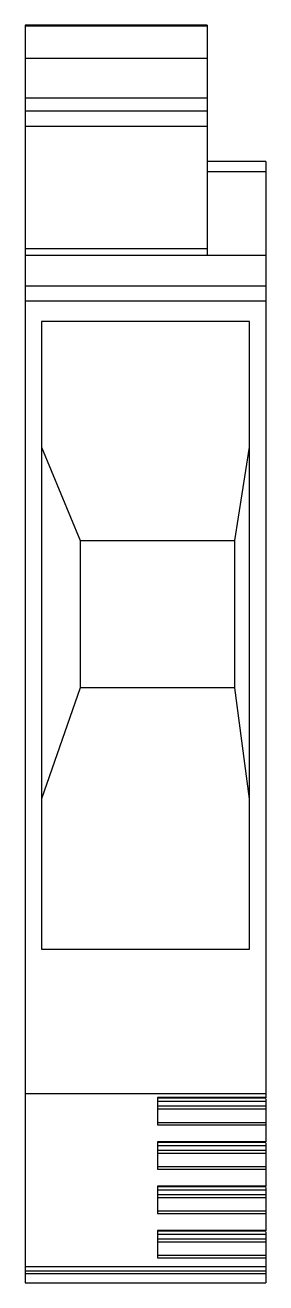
# Model space of a CAD drawing. Header units: millimetres. Extents: x 0 to 11.9, y -62.2 to 0.
import ezdxf

# ---------------------------------------------------------------- set-up
doc = ezdxf.new("R2010")
doc.units = ezdxf.units.MM

msp = doc.modelspace()

# ---------------------------------------------------------------- linework, layer by layer
at = {"color": 7, "linetype": 'Continuous', "lineweight": 25}
for p, q in [((9, 0), (0, 0)), ((0, 0), (0, -62.25)), ((0, -0.033), (9, -0.033)), ((9, 0), (9, -11.4)), ((9, -1.651), (0, -1.651)), ((0, -3.6), (9, -3.6)), ((9, -4.25), (0, -4.25)), ((0, -5), (9, -5)), ((11.9, -6.75), (9, -6.75)), ((11.9, -6.75), (11.9, -52.9)), ((9, -11.069), (0, -11.069)), ((9, -11.4), (0, -11.4)), ((11.9, -11.4), (9, -11.4)), ((0, -12.9), (11.9, -12.9)), ((0, -13.65), (11.9, -13.65)), ((11.1, -14.663), (0.8, -14.663)), ((0.8, -14.663), (0.8, -45.735)), ((11.1, -45.735), (11.1, -14.663)), ((0.8, -20.895), (2.716, -25.5)), ((10.37, -25.5), (11.1, -20.895)), ((2.716, -25.5), (10.37, -25.5)), ((2.716, -25.5), (2.716, -32.806)), ((10.37, -32.806), (10.37, -25.5)), ((2.716, -32.806), (0.8, -38.3)), ((10.37, -32.806), (2.716, -32.806)), ((11.1, -38.3), (10.37, -32.806)), ((0.8, -45.735), (11.1, -45.735)), ((11.9, -52.9), (0, -52.9)), ((11.9, -52.9), (11.9, -53.096)), ((11.9, -53.075), (6.55, -53.075)), ((6.55, -53.075), (6.55, -54.435)), ((6.55, -53.096), (11.9, -53.096)), ((6.55, -53.257), (11.9, -53.257)), ((6.55, -53.496), (11.9, -53.496)), ((11.9, -53.145), (11.9, -55.288)), ((6.55, -53.638), (11.9, -53.638)), ((11.9, -54.322), (6.55, -54.322)), ((6.55, -54.435), (11.9, -54.435)), ((11.9, -55.267), (6.55, -55.267)), ((6.55, -55.267), (6.55, -56.628)), ((6.55, -55.288), (11.9, -55.288)), ((11.9, -55.337), (11.9, -57.48)), ((6.55, -55.45), (11.9, -55.45)), ((6.55, -55.688), (11.9, -55.688)), ((6.55, -55.83), (11.9, -55.83)), ((11.9, -56.514), (6.55, -56.514)), ((6.55, -56.628), (11.9, -56.628)), ((11.9, -57.459), (6.55, -57.459)), ((6.55, -57.459), (6.55, -58.821)), ((6.55, -57.48), (11.9, -57.48)), ((6.55, -57.642), (11.9, -57.642)), ((6.55, -57.88), (11.9, -57.88)), ((11.9, -57.529), (11.9, -59.672)), ((6.55, -58.022), (11.9, -58.022)), ((11.9, -58.706), (6.55, -58.706)), ((6.55, -58.821), (11.9, -58.821)), ((11.9, -59.651), (6.55, -59.651)), ((6.55, -59.651), (6.55, -61.006)), ((6.55, -59.672), (11.9, -59.672)), ((11.9, -59.721), (11.9, -62.25)), ((6.55, -59.834), (11.9, -59.834)), ((6.55, -60.072), (11.9, -60.072)), ((6.55, -60.214), (11.9, -60.214)), ((11.9, -60.899), (6.55, -60.899)), ((11.9, -61.459), (0, -61.459)), ((6.55, -61.006), (11.9, -61.006)), ((11.9, -61.672), (0, -61.672)), ((0, -61.793), (11.9, -61.793)), ((0, -62.25), (11.9, -62.25))]:
    msp.add_line(p, q, dxfattribs=at)
at = {"color": 8, "linetype": 'Continuous', "lineweight": 25}
msp.add_line((9, -7.25), (11.9, -7.25), dxfattribs=at)

doc.saveas('drawing.dxf')
